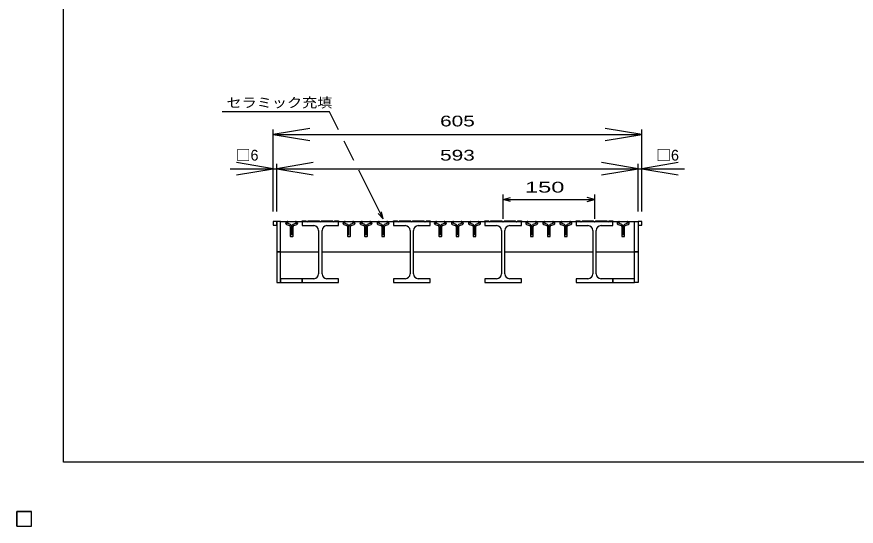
# Model space of a CAD drawing. Units: millimetres at full size, sheet at 1:8. Extents: x -1456 to 1389, y -1026 to 839.
# Drawn here: x -1456 to -78, y -1026 to -191 of the extents above; entities that cross this region are included whole.
import ezdxf
from ezdxf.enums import TextEntityAlignment as Align

# ---------------------------------------------------------------- set-up
doc = ezdxf.new("R2010")
doc.units = ezdxf.units.MM
doc.header["$LTSCALE"] = 8
for name, color, linetype, lineweight in [('CADPAC_LAYER_0000', 150, 'Continuous', 25), ('CADPAC_LAYER_0016', 3, 'Continuous', 25), ('CADPAC_LAYER_0017', 3, 'Continuous', 25), ('CADPAC_LAYER_0022', 4, 'Continuous', 25), ('CADPAC_LAYER_0032', 4, 'Continuous', 25)]:
    doc.layers.add(name, color=color, linetype=linetype, lineweight=lineweight)
doc.styles.add('ベクトル', font='')
doc.styles.get('ベクトル').set_extended_font_data('ベクトル')

# ---------------------------------------------------------------- blocks, each defined once
blk = doc.blocks.new('open_arrow')
at = {"color": 0, "linetype": 'Continuous', "lineweight": -2}
blk.add_lwpolyline([(7.5, 1.25), (0, 0), (7.5, -1.25)], dxfattribs=at)

msp = doc.modelspace()

# ---------------------------------------------------------------- linework, layer by layer
at = {"layer": 'CADPAC_LAYER_0000'}
for p, q in [((-1379.2, -921.2), (-1379.2, 838.8)), ((1388.8, -921.2), (-1379.2, -921.2))]:
    msp.add_line(p, q, dxfattribs=at)
at = {"layer": 'CADPAC_LAYER_0016'}
for p, q in [((-1029.3, -526.2), (-1029.3, -576.2)), ((-1023.3, -526.2), (-1029.3, -526.2)), ((-1023.3, -576.2), (-1023.3, -526.2)), ((-1023.3, -526.2), (-987.8, -526.2)), ((-1013.179, -531.379), (-1008.309, -533.089)), ((-1008.099, -530.728), (-1012.419, -529.208)), ((-1012.26, -528.513), (-1010.82, -527.813)), ((-1010.82, -527.813), (-1010.82, -527.583)), ((-1007.11, -534.792), (-1007.11, -550.512)), ((-1004.8, -548.91), (-1004.8, -534.84)), ((-1002.51, -550.512), (-1002.51, -534.792)), ((-997.202, -529.208), (-1001.522, -530.728)), ((-1001.312, -533.089), (-996.442, -531.379)), ((-998.801, -527.583), (-998.801, -527.813)), ((-998.801, -527.813), (-997.361, -528.513)), ((-987.8, -527.2), (-987.8, -525.2)), ((-987.8, -525.2), (-981.8, -525.2)), ((-987.8, -527.2), (-987.8, -533.2)), ((-927.8, -527.2), (-987.8, -527.2)), ((-987.8, -533.2), (-968.55, -533.2)), ((-981.8, -525.2), (-979.8, -527.2)), ((-979.8, -527.2), (-977.8, -525.2)), ((-977.8, -525.2), (-959.8, -525.2)), ((-959.8, -525.2), (-957.8, -527.2)), ((-957.8, -527.2), (-955.8, -525.2)), ((-955.8, -525.2), (-937.8, -525.2)), ((-947.05, -533.2), (-927.8, -533.2)), ((-937.8, -525.2), (-935.8, -527.2)), ((-935.8, -527.2), (-933.8, -525.2)), ((-933.8, -525.2), (-927.8, -525.2)), ((-927.8, -525.2), (-927.8, -527.2)), ((-927.8, -526.2), (-837.8, -526.2)), ((-927.8, -533.2), (-927.8, -527.2)), ((-919.179, -531.379), (-914.309, -533.089)), ((-914.099, -530.728), (-918.419, -529.208)), ((-918.26, -528.513), (-916.82, -527.813)), ((-916.82, -527.813), (-916.82, -527.583)), ((-913.11, -534.792), (-913.11, -550.512)), ((-910.8, -548.91), (-910.8, -534.84)), ((-908.51, -550.512), (-908.51, -534.792)), ((-903.202, -529.208), (-907.522, -530.728)), ((-907.312, -533.089), (-902.442, -531.379)), ((-904.801, -527.583), (-904.801, -527.813)), ((-904.801, -527.813), (-903.361, -528.513)), ((-891.179, -531.379), (-886.309, -533.089)), ((-886.099, -530.728), (-890.419, -529.208)), ((-890.26, -528.513), (-888.82, -527.813)), ((-888.82, -527.813), (-888.82, -527.583)), ((-885.11, -534.792), (-885.11, -550.512)), ((-882.8, -548.91), (-882.8, -534.84)), ((-880.51, -550.512), (-880.51, -534.792)), ((-875.202, -529.208), (-879.522, -530.728)), ((-879.312, -533.089), (-874.442, -531.379)), ((-876.801, -527.583), (-876.801, -527.813)), ((-876.801, -527.813), (-875.361, -528.513)), ((-863.179, -531.379), (-858.309, -533.089)), ((-858.099, -530.728), (-862.419, -529.208)), ((-862.26, -528.513), (-860.82, -527.813)), ((-860.82, -527.813), (-860.82, -527.583)), ((-857.11, -534.792), (-857.11, -550.512)), ((-854.8, -548.91), (-854.8, -534.84)), ((-852.51, -550.512), (-852.51, -534.792)), ((-847.202, -529.208), (-851.522, -530.728)), ((-851.312, -533.089), (-846.442, -531.379)), ((-848.801, -527.583), (-848.801, -527.813)), ((-848.801, -527.813), (-847.361, -528.513)), ((-837.8, -527.2), (-837.8, -525.2)), ((-837.8, -525.2), (-831.8, -525.2)), ((-837.8, -527.2), (-837.8, -533.2)), ((-777.8, -527.2), (-837.8, -527.2)), ((-837.8, -533.2), (-818.55, -533.2)), ((-831.8, -525.2), (-829.8, -527.2)), ((-829.8, -527.2), (-827.8, -525.2)), ((-827.8, -525.2), (-809.8, -525.2)), ((-809.8, -525.2), (-807.8, -527.2)), ((-807.8, -527.2), (-805.8, -525.2)), ((-805.8, -525.2), (-787.8, -525.2)), ((-797.05, -533.2), (-777.8, -533.2)), ((-787.8, -525.2), (-785.8, -527.2)), ((-785.8, -527.2), (-783.8, -525.2)), ((-783.8, -525.2), (-777.8, -525.2)), ((-777.8, -525.2), (-777.8, -527.2)), ((-777.8, -526.2), (-687.8, -526.2)), ((-777.8, -533.2), (-777.8, -527.2)), ((-769.179, -531.379), (-764.309, -533.089)), ((-764.099, -530.728), (-768.419, -529.208)), ((-768.26, -528.513), (-766.82, -527.813)), ((-766.82, -527.813), (-766.82, -527.583)), ((-763.11, -534.792), (-763.11, -550.512)), ((-760.8, -548.91), (-760.8, -534.84)), ((-758.51, -550.512), (-758.51, -534.792)), ((-753.202, -529.208), (-757.522, -530.728)), ((-757.312, -533.089), (-752.442, -531.379)), ((-754.801, -527.583), (-754.801, -527.813)), ((-754.801, -527.813), (-753.361, -528.513)), ((-741.179, -531.379), (-736.309, -533.089)), ((-736.099, -530.728), (-740.419, -529.208)), ((-740.26, -528.513), (-738.82, -527.813)), ((-738.82, -527.813), (-738.82, -527.583)), ((-735.11, -534.792), (-735.11, -550.512)), ((-732.8, -548.91), (-732.8, -534.84)), ((-730.51, -550.512), (-730.51, -534.792)), ((-725.202, -529.208), (-729.522, -530.728)), ((-729.312, -533.089), (-724.442, -531.379)), ((-726.801, -527.583), (-726.801, -527.813)), ((-726.801, -527.813), (-725.361, -528.513)), ((-713.179, -531.379), (-708.309, -533.089)), ((-708.099, -530.728), (-712.419, -529.208)), ((-712.26, -528.513), (-710.82, -527.813)), ((-710.82, -527.813), (-710.82, -527.583)), ((-707.11, -534.792), (-707.11, -550.512)), ((-704.8, -548.91), (-704.8, -534.84)), ((-702.51, -550.512), (-702.51, -534.792)), ((-697.202, -529.208), (-701.522, -530.728)), ((-701.312, -533.089), (-696.442, -531.379)), ((-698.801, -527.583), (-698.801, -527.813)), ((-698.801, -527.813), (-697.361, -528.513)), ((-687.8, -527.2), (-687.8, -525.2)), ((-687.8, -525.2), (-681.8, -525.2)), ((-687.8, -527.2), (-687.8, -533.2)), ((-627.8, -527.2), (-687.8, -527.2)), ((-687.8, -533.2), (-668.55, -533.2)), ((-681.8, -525.2), (-679.8, -527.2)), ((-679.8, -527.2), (-677.8, -525.2)), ((-677.8, -525.2), (-659.8, -525.2)), ((-659.8, -525.2), (-657.8, -527.2)), ((-657.8, -527.2), (-655.8, -525.2)), ((-655.8, -525.2), (-637.8, -525.2)), ((-647.05, -533.2), (-627.8, -533.2)), ((-637.8, -525.2), (-635.8, -527.2)), ((-635.8, -527.2), (-633.8, -525.2)), ((-633.8, -525.2), (-627.8, -525.2)), ((-627.8, -525.2), (-627.8, -527.2)), ((-627.8, -526.2), (-537.8, -526.2)), ((-627.8, -533.2), (-627.8, -527.2)), ((-619.179, -531.379), (-614.309, -533.089)), ((-614.099, -530.728), (-618.419, -529.208)), ((-618.26, -528.513), (-616.82, -527.813)), ((-616.82, -527.813), (-616.82, -527.583)), ((-613.11, -534.792), (-613.11, -550.512)), ((-610.8, -548.91), (-610.8, -534.84)), ((-608.51, -550.512), (-608.51, -534.792)), ((-603.202, -529.208), (-607.522, -530.728)), ((-607.312, -533.089), (-602.442, -531.379)), ((-604.801, -527.583), (-604.801, -527.813)), ((-604.801, -527.813), (-603.361, -528.513)), ((-591.179, -531.379), (-586.309, -533.089)), ((-586.099, -530.728), (-590.419, -529.208)), ((-590.26, -528.513), (-588.82, -527.813)), ((-588.82, -527.813), (-588.82, -527.583)), ((-585.11, -534.792), (-585.11, -550.512)), ((-582.8, -548.91), (-582.8, -534.84)), ((-580.51, -550.512), (-580.51, -534.792)), ((-575.202, -529.208), (-579.522, -530.728)), ((-579.312, -533.089), (-574.442, -531.379)), ((-576.801, -527.583), (-576.801, -527.813)), ((-576.801, -527.813), (-575.361, -528.513)), ((-563.179, -531.379), (-558.309, -533.089)), ((-558.099, -530.728), (-562.419, -529.208)), ((-562.26, -528.513), (-560.82, -527.813)), ((-560.82, -527.813), (-560.82, -527.583)), ((-557.11, -534.792), (-557.11, -550.512)), ((-554.8, -548.91), (-554.8, -534.84)), ((-552.51, -550.512), (-552.51, -534.792)), ((-547.202, -529.208), (-551.522, -530.728)), ((-551.312, -533.089), (-546.442, -531.379)), ((-548.801, -527.583), (-548.801, -527.813)), ((-548.801, -527.813), (-547.361, -528.513)), ((-537.8, -527.2), (-537.8, -525.2)), ((-537.8, -525.2), (-531.8, -525.2)), ((-537.8, -527.2), (-537.8, -533.2)), ((-477.8, -527.2), (-537.8, -527.2)), ((-537.8, -533.2), (-518.55, -533.2)), ((-531.8, -525.2), (-529.8, -527.2)), ((-529.8, -527.2), (-527.8, -525.2)), ((-527.8, -525.2), (-509.8, -525.2)), ((-509.8, -525.2), (-507.8, -527.2)), ((-507.8, -527.2), (-505.8, -525.2)), ((-505.8, -525.2), (-487.8, -525.2)), ((-497.05, -533.2), (-477.8, -533.2)), ((-487.8, -525.2), (-485.8, -527.2)), ((-485.8, -527.2), (-483.8, -525.2)), ((-483.8, -525.2), (-477.8, -525.2)), ((-477.8, -525.2), (-477.8, -527.2)), ((-477.8, -526.2), (-442.3, -526.2)), ((-477.8, -533.2), (-477.8, -527.2)), ((-469.179, -531.379), (-464.309, -533.089)), ((-464.099, -530.728), (-468.419, -529.208)), ((-468.26, -528.513), (-466.82, -527.813)), ((-466.82, -527.813), (-466.82, -527.583)), ((-463.11, -534.792), (-463.11, -550.512)), ((-460.8, -548.91), (-460.8, -534.84)), ((-458.51, -550.512), (-458.51, -534.792)), ((-453.202, -529.208), (-457.522, -530.728)), ((-457.312, -533.089), (-452.442, -531.379)), ((-454.801, -527.583), (-454.801, -527.813)), ((-454.801, -527.813), (-453.361, -528.513)), ((-442.3, -576.2), (-442.3, -526.2)), ((-442.3, -526.2), (-436.3, -526.2)), ((-436.3, -526.2), (-436.3, -576.2)), ((-960.55, -541.2), (-960.55, -612.2)), ((-955.05, -612.2), (-955.05, -541.2)), ((-810.55, -541.2), (-810.55, -612.2)), ((-805.05, -612.2), (-805.05, -541.2)), ((-660.55, -541.2), (-660.55, -612.2)), ((-655.05, -612.2), (-655.05, -541.2)), ((-510.55, -541.2), (-510.55, -612.2)), ((-505.05, -612.2), (-505.05, -541.2)), ((-1006.41, -551.212), (-1003.21, -551.212)), ((-912.41, -551.212), (-909.21, -551.212)), ((-884.41, -551.212), (-881.21, -551.212)), ((-856.41, -551.212), (-853.21, -551.212)), ((-762.41, -551.212), (-759.21, -551.212)), ((-734.41, -551.212), (-731.21, -551.212)), ((-706.41, -551.212), (-703.21, -551.212)), ((-612.41, -551.212), (-609.21, -551.212)), ((-584.41, -551.212), (-581.21, -551.212)), ((-556.41, -551.212), (-553.21, -551.212)), ((-462.41, -551.212), (-459.21, -551.212)), ((-1029.3, -576.2), (-1023.3, -576.2)), ((-1029.3, -576.2), (-1029.3, -626.2)), ((-1023.3, -576.2), (-1029.3, -576.2)), ((-1023.3, -576.2), (-960.55, -576.2)), ((-1023.3, -626.2), (-1023.3, -576.2)), ((-955.05, -576.2), (-810.55, -576.2)), ((-805.05, -576.2), (-660.55, -576.2)), ((-655.05, -576.2), (-510.55, -576.2)), ((-505.05, -576.2), (-442.3, -576.2)), ((-436.3, -576.2), (-442.3, -576.2)), ((-442.3, -626.2), (-442.3, -576.2)), ((-442.3, -576.2), (-436.3, -576.2)), ((-436.3, -576.2), (-436.3, -626.2)), ((-1029.3, -626.2), (-1023.3, -626.2)), ((-1023.3, -620.2), (-1023.3, -626.2)), ((-987.8, -620.2), (-1023.3, -620.2)), ((-1023.3, -626.2), (-987.8, -626.2)), ((-968.55, -620.2), (-987.8, -620.2)), ((-987.8, -620.2), (-987.8, -626.2)), ((-987.8, -626.2), (-987.8, -620.2)), ((-987.8, -626.2), (-927.8, -626.2)), ((-927.8, -620.2), (-947.05, -620.2)), ((-927.8, -626.2), (-927.8, -620.2)), ((-818.55, -620.2), (-837.8, -620.2)), ((-837.8, -620.2), (-837.8, -626.2)), ((-837.8, -626.2), (-777.8, -626.2)), ((-777.8, -620.2), (-797.05, -620.2)), ((-777.8, -626.2), (-777.8, -620.2)), ((-668.55, -620.2), (-687.8, -620.2)), ((-687.8, -620.2), (-687.8, -626.2)), ((-687.8, -626.2), (-627.8, -626.2)), ((-627.8, -620.2), (-647.05, -620.2)), ((-627.8, -626.2), (-627.8, -620.2)), ((-518.55, -620.2), (-537.8, -620.2)), ((-537.8, -620.2), (-537.8, -626.2)), ((-537.8, -626.2), (-477.8, -626.2)), ((-477.8, -620.2), (-497.05, -620.2)), ((-477.8, -626.2), (-477.8, -620.2)), ((-477.8, -620.2), (-477.8, -626.2)), ((-442.3, -620.2), (-477.8, -620.2)), ((-477.8, -626.2), (-442.3, -626.2)), ((-442.3, -626.2), (-442.3, -620.2)), ((-436.3, -626.2), (-442.3, -626.2)), ((-1456, -1002), (-1432, -1002)), ((-1456, -1026), (-1456, -1002)), ((-1456, -1002), (-1432, -1002)), ((-1456, -1026), (-1456, -1002)), ((-1456, -1002), (-1432, -1002)), ((-1456, -1026), (-1456, -1002)), ((-1456, -1002), (-1432, -1002)), ((-1456, -1026), (-1456, -1002)), ((-1456, -1002), (-1432, -1002)), ((-1456, -1026), (-1456, -1002)), ((-1432, -1026), (-1432, -1002)), ((-1432, -1026), (-1432, -1002)), ((-1432, -1026), (-1432, -1002)), ((-1432, -1026), (-1432, -1002)), ((-1432, -1026), (-1432, -1002)), ((-1456, -1026), (-1432, -1026)), ((-1456, -1026), (-1432, -1026)), ((-1456, -1026), (-1432, -1026)), ((-1456, -1026), (-1432, -1026)), ((-1456, -1026), (-1432, -1026))]:
    msp.add_line(p, q, dxfattribs=at)
for centre, radius, start, end in [((-1012.11, -528.9), 2.7, 90.98, 246.68), ((-1012.095, -528.916), 0.44, 111.91, 222.33), ((-1012.269, -527.646), 1.45, 2.5, 85.55), ((-1008.909, -534.789), 1.8, 0, 70.58), ((-1009.39, -535.143), 4.6, 3.78, 73.7), ((-1000.231, -535.143), 4.6, 106.3, 176.22), ((-1000.712, -534.789), 1.8, 109.42, 180), ((-997.352, -527.646), 1.45, 94.45, 177.5), ((-997.511, -528.9), 2.7, 293.32, 89.02002), ((-997.526, -528.916), 0.44, 317.67, 68.08999), ((-968.55, -541.2), 8, 0, 90), ((-947.05, -541.2), 8, 90, 180), ((-918.11, -528.9), 2.7, 90.98, 246.68), ((-918.095, -528.916), 0.44, 111.91, 222.33), ((-918.269, -527.646), 1.45, 2.5, 85.55), ((-914.909, -534.789), 1.8, 0, 70.58), ((-915.39, -535.143), 4.6, 3.78, 73.7), ((-906.231, -535.143), 4.6, 106.3, 176.22), ((-906.712, -534.789), 1.8, 109.42, 180), ((-903.352, -527.646), 1.45, 94.45, 177.5), ((-903.511, -528.9), 2.7, 293.32, 89.02002), ((-903.526, -528.916), 0.44, 317.67, 68.08999), ((-890.11, -528.9), 2.7, 90.98, 246.68), ((-890.095, -528.916), 0.44, 111.91, 222.33), ((-890.269, -527.646), 1.45, 2.5, 85.55), ((-886.909, -534.789), 1.8, 0, 70.58), ((-887.39, -535.143), 4.6, 3.78, 73.7), ((-878.231, -535.143), 4.6, 106.3, 176.22), ((-878.712, -534.789), 1.8, 109.42, 180), ((-875.352, -527.646), 1.45, 94.45, 177.5), ((-875.511, -528.9), 2.7, 293.32, 89.02002), ((-875.526, -528.916), 0.44, 317.67, 68.08999), ((-862.11, -528.9), 2.7, 90.98, 246.68), ((-862.095, -528.916), 0.44, 111.91, 222.33), ((-862.269, -527.646), 1.45, 2.5, 85.55), ((-858.909, -534.789), 1.8, 0, 70.58), ((-859.39, -535.143), 4.6, 3.78, 73.7), ((-850.231, -535.143), 4.6, 106.3, 176.22), ((-850.712, -534.789), 1.8, 109.42, 180), ((-847.352, -527.646), 1.45, 94.45, 177.5), ((-847.511, -528.9), 2.7, 293.32, 89.02002), ((-847.526, -528.916), 0.44, 317.67, 68.08999), ((-818.55, -541.2), 8, 0, 90), ((-797.05, -541.2), 8, 90, 180), ((-768.11, -528.9), 2.7, 90.98, 246.68), ((-768.095, -528.916), 0.44, 111.91, 222.33), ((-768.269, -527.646), 1.45, 2.5, 85.55), ((-764.909, -534.789), 1.8, 0, 70.58), ((-765.39, -535.143), 4.6, 3.78, 73.7), ((-756.231, -535.143), 4.6, 106.3, 176.22), ((-756.712, -534.789), 1.8, 109.42, 180), ((-753.352, -527.646), 1.45, 94.45, 177.5), ((-753.511, -528.9), 2.7, 293.32, 89.02002), ((-753.526, -528.916), 0.44, 317.67, 68.08999), ((-740.11, -528.9), 2.7, 90.98, 246.68), ((-740.095, -528.916), 0.44, 111.91, 222.33), ((-740.269, -527.646), 1.45, 2.5, 85.55), ((-736.909, -534.789), 1.8, 0, 70.58), ((-737.39, -535.143), 4.6, 3.78, 73.7), ((-728.231, -535.143), 4.6, 106.3, 176.22), ((-728.712, -534.789), 1.8, 109.42, 180), ((-725.352, -527.646), 1.45, 94.45, 177.5), ((-725.511, -528.9), 2.7, 293.32, 89.02002), ((-725.526, -528.916), 0.44, 317.67, 68.08999), ((-712.11, -528.9), 2.7, 90.98, 246.68), ((-712.095, -528.916), 0.44, 111.91, 222.33), ((-712.269, -527.646), 1.45, 2.5, 85.55), ((-708.909, -534.789), 1.8, 0, 70.58), ((-709.39, -535.143), 4.6, 3.78, 73.7), ((-700.231, -535.143), 4.6, 106.3, 176.22), ((-700.712, -534.789), 1.8, 109.42, 180), ((-697.352, -527.646), 1.45, 94.45, 177.5), ((-697.511, -528.9), 2.7, 293.32, 89.02002), ((-697.526, -528.916), 0.44, 317.67, 68.08999), ((-668.55, -541.2), 8, 0, 90), ((-647.05, -541.2), 8, 90, 180), ((-618.11, -528.9), 2.7, 90.98, 246.68), ((-618.095, -528.916), 0.44, 111.91, 222.33), ((-618.269, -527.646), 1.45, 2.5, 85.55), ((-614.909, -534.789), 1.8, 0, 70.58), ((-615.39, -535.143), 4.6, 3.78, 73.7), ((-606.231, -535.143), 4.6, 106.3, 176.22), ((-606.712, -534.789), 1.8, 109.42, 180), ((-603.352, -527.646), 1.45, 94.45, 177.5), ((-603.511, -528.9), 2.7, 293.32, 89.02002), ((-603.526, -528.916), 0.44, 317.67, 68.08999), ((-590.11, -528.9), 2.7, 90.98, 246.68), ((-590.095, -528.916), 0.44, 111.91, 222.33), ((-590.269, -527.646), 1.45, 2.5, 85.55), ((-586.909, -534.789), 1.8, 0, 70.58), ((-587.39, -535.143), 4.6, 3.78, 73.7), ((-578.231, -535.143), 4.6, 106.3, 176.22), ((-578.712, -534.789), 1.8, 109.42, 180), ((-575.352, -527.646), 1.45, 94.45, 177.5), ((-575.511, -528.9), 2.7, 293.32, 89.02002), ((-575.526, -528.916), 0.44, 317.67, 68.08999), ((-562.11, -528.9), 2.7, 90.98, 246.68), ((-562.095, -528.916), 0.44, 111.91, 222.33), ((-562.269, -527.646), 1.45, 2.5, 85.55), ((-558.909, -534.789), 1.8, 0, 70.58), ((-559.39, -535.143), 4.6, 3.78, 73.7), ((-550.231, -535.143), 4.6, 106.3, 176.22), ((-550.712, -534.789), 1.8, 109.42, 180), ((-547.352, -527.646), 1.45, 94.45, 177.5), ((-547.511, -528.9), 2.7, 293.32, 89.02002), ((-547.526, -528.916), 0.44, 317.67, 68.08999), ((-518.55, -541.2), 8, 0, 90), ((-497.05, -541.2), 8, 90, 180), ((-468.11, -528.9), 2.7, 90.98, 246.68), ((-468.095, -528.916), 0.44, 111.91, 222.33), ((-468.269, -527.646), 1.45, 2.5, 85.55), ((-464.909, -534.789), 1.8, 0, 70.58), ((-465.39, -535.143), 4.6, 3.78, 73.7), ((-456.231, -535.143), 4.6, 106.3, 176.22), ((-456.712, -534.789), 1.8, 109.42, 180), ((-453.352, -527.646), 1.45, 94.45, 177.5), ((-453.511, -528.9), 2.7, 293.32, 89.02002), ((-453.526, -528.916), 0.44, 317.67, 68.08999), ((-1006.41, -550.512), 0.7, 180, 270), ((-1003.21, -550.512), 0.7, 270, 0), ((-912.41, -550.512), 0.7, 180, 270), ((-909.21, -550.512), 0.7, 270, 0), ((-884.41, -550.512), 0.7, 180, 270), ((-881.21, -550.512), 0.7, 270, 0), ((-856.41, -550.512), 0.7, 180, 270), ((-853.21, -550.512), 0.7, 270, 0), ((-762.41, -550.512), 0.7, 180, 270), ((-759.21, -550.512), 0.7, 270, 0), ((-734.41, -550.512), 0.7, 180, 270), ((-731.21, -550.512), 0.7, 270, 0), ((-706.41, -550.512), 0.7, 180, 270), ((-703.21, -550.512), 0.7, 270, 0), ((-612.41, -550.512), 0.7, 180, 270), ((-609.21, -550.512), 0.7, 270, 0), ((-584.41, -550.512), 0.7, 180, 270), ((-581.21, -550.512), 0.7, 270, 0), ((-556.41, -550.512), 0.7, 180, 270), ((-553.21, -550.512), 0.7, 270, 0), ((-462.41, -550.512), 0.7, 180, 270), ((-459.21, -550.512), 0.7, 270, 0), ((-968.55, -612.2), 8, 270, 0), ((-947.05, -612.2), 8, 180, 270), ((-818.55, -612.2), 8, 270, 0), ((-797.05, -612.2), 8, 180, 270), ((-668.55, -612.2), 8, 270, 0), ((-647.05, -612.2), 8, 180, 270), ((-518.55, -612.2), 8, 270, 0), ((-497.05, -612.2), 8, 180, 270)]:
    msp.add_arc(centre, radius, start, end, dxfattribs=at)
at = {"layer": 'CADPAC_LAYER_0017'}
for p, q in [((-1035.3, -526.2), (-1035.3, -532.2)), ((-1029.3, -526.2), (-1035.3, -526.2)), ((-1035.3, -532.2), (-1029.3, -532.2)), ((-1029.3, -532.2), (-1029.3, -526.2)), ((-436.3, -526.2), (-436.3, -532.2)), ((-430.3, -526.2), (-436.3, -526.2)), ((-436.3, -532.2), (-430.3, -532.2)), ((-430.3, -532.2), (-430.3, -526.2))]:
    msp.add_line(p, q, dxfattribs=at)
at = {"layer": 'CADPAC_LAYER_0022'}
for p, q in [((-942.708, -346.385), (-1118.708, -346.385)), ((-927.909, -375.983), (-942.708, -346.385)), ((-1035.3, -494.2), (-1035.3, -375.832)), ((-1035.3, -383.832), (-430.3, -383.832)), ((-430.3, -494.2), (-430.3, -375.832)), ((-902.8, -426.2), (-918.493, -394.815)), ((-1105.7, -439.832), (-1029.3, -439.832)), ((-1035.3, -510.2), (-1035.3, -431.832)), ((-1029.3, -510.2), (-1029.3, -431.832)), ((-1029.3, -510.2), (-1029.3, -431.832)), ((-1029.3, -439.832), (-436.3, -439.832)), ((-436.3, -510.2), (-436.3, -431.832)), ((-436.3, -510.2), (-436.3, -431.832)), ((-436.3, -439.832), (-359.9, -439.832)), ((-430.3, -510.2), (-430.3, -431.832)), ((-854.8, -522.2), (-894.8, -442.2)), ((-657.8, -522.2), (-657.8, -482.2)), ((-657.8, -490.2), (-645.8, -487)), ((-645.8, -493.4), (-657.8, -490.2)), ((-657.8, -490.2), (-507.8, -490.2)), ((-507.8, -490.2), (-519.8, -487)), ((-519.8, -493.4), (-507.8, -490.2)), ((-507.8, -482.2), (-507.8, -522.2)), ((-854.8, -522.2), (-862.8, -513.4)), ((-854.8, -522.2), (-857.2, -510.52))]:
    msp.add_line(p, q, dxfattribs=at)
at = {"layer": 'CADPAC_LAYER_0022', "color": 2}
for p, q in [((-1432, -1002), (-1456, -1002)), ((-1456, -1002), (-1456, -1026)), ((-1432, -1002), (-1456, -1002)), ((-1456, -1002), (-1456, -1026)), ((-1432, -1002), (-1456, -1002)), ((-1456, -1002), (-1456, -1026)), ((-1432, -1026), (-1432, -1002)), ((-1432, -1026), (-1432, -1002)), ((-1432, -1026), (-1432, -1002)), ((-1456, -1026), (-1432, -1026)), ((-1456, -1026), (-1432, -1026)), ((-1456, -1026), (-1432, -1026))]:
    msp.add_line(p, q, dxfattribs=at)
at = {"layer": 'CADPAC_LAYER_0032'}
for p, q in [((-1432, -1002), (-1456, -1002)), ((-1456, -1002), (-1456, -1026)), ((-1432, -1002), (-1456, -1002)), ((-1456, -1002), (-1456, -1026)), ((-1432, -1002), (-1456, -1002)), ((-1456, -1002), (-1456, -1026)), ((-1432, -1002), (-1456, -1002)), ((-1456, -1002), (-1456, -1026)), ((-1432, -1002), (-1456, -1002)), ((-1456, -1002), (-1456, -1026)), ((-1432, -1026), (-1432, -1002)), ((-1432, -1026), (-1432, -1002)), ((-1432, -1026), (-1432, -1002)), ((-1432, -1026), (-1432, -1002)), ((-1432, -1026), (-1432, -1002)), ((-1456, -1026), (-1432, -1026)), ((-1456, -1026), (-1432, -1026)), ((-1456, -1026), (-1432, -1026)), ((-1456, -1026), (-1432, -1026)), ((-1456, -1026), (-1432, -1026))]:
    msp.add_line(p, q, dxfattribs=at)

# ---------------------------------------------------------------- block references
at = {"layer": 'CADPAC_LAYER_0022', "xscale": 8, "yscale": 8}
for p in [(-1035.3, -383.832), (-1029.3, -439.832), (-430.3, -439.832)]:
    msp.add_blockref('open_arrow', p, dxfattribs=at)
at = {"layer": 'CADPAC_LAYER_0022', "xscale": 8, "yscale": 8, "rotation": 180}
for p in [(-430.3, -383.832), (-1035.3, -439.832), (-436.3, -439.832)]:
    msp.add_blockref('open_arrow', p, dxfattribs=at)

# ---------------------------------------------------------------- texts
at = {"layer": 'CADPAC_LAYER_0022', "color": 2, "style": 'ベクトル'}
for s, height, width, p in [('セラミック充填', 15.84, 1.15, (-1111.908, -331.585)), (' 150 ', 17.6, 1.65, (-632.8, -470.2))]:
    msp.add_text(s, height=height, dxfattribs=dict(at, width=width)).set_placement(p, align=Align.MIDDLE_LEFT)
at = {"layer": 'CADPAC_LAYER_0022', "style": 'ベクトル', "width": 1.45}
for s, p in [('605', (-732.8, -375.832)), ('593', (-732.8, -431.832))]:
    msp.add_text(s, height=17.6, dxfattribs=at).set_placement(p, align=Align.BOTTOM_CENTER)
at = {"layer": 'CADPAC_LAYER_0022', "style": 'ベクトル'}
msp.add_text('□6', height=17.6, dxfattribs=at).set_placement((-1059.3, -431.832), align=Align.BOTTOM_RIGHT)
msp.add_text('□6', height=17.6, dxfattribs=at).set_placement((-406.3, -431.832), align=Align.BOTTOM_LEFT)

doc.saveas('drawing.dxf')
